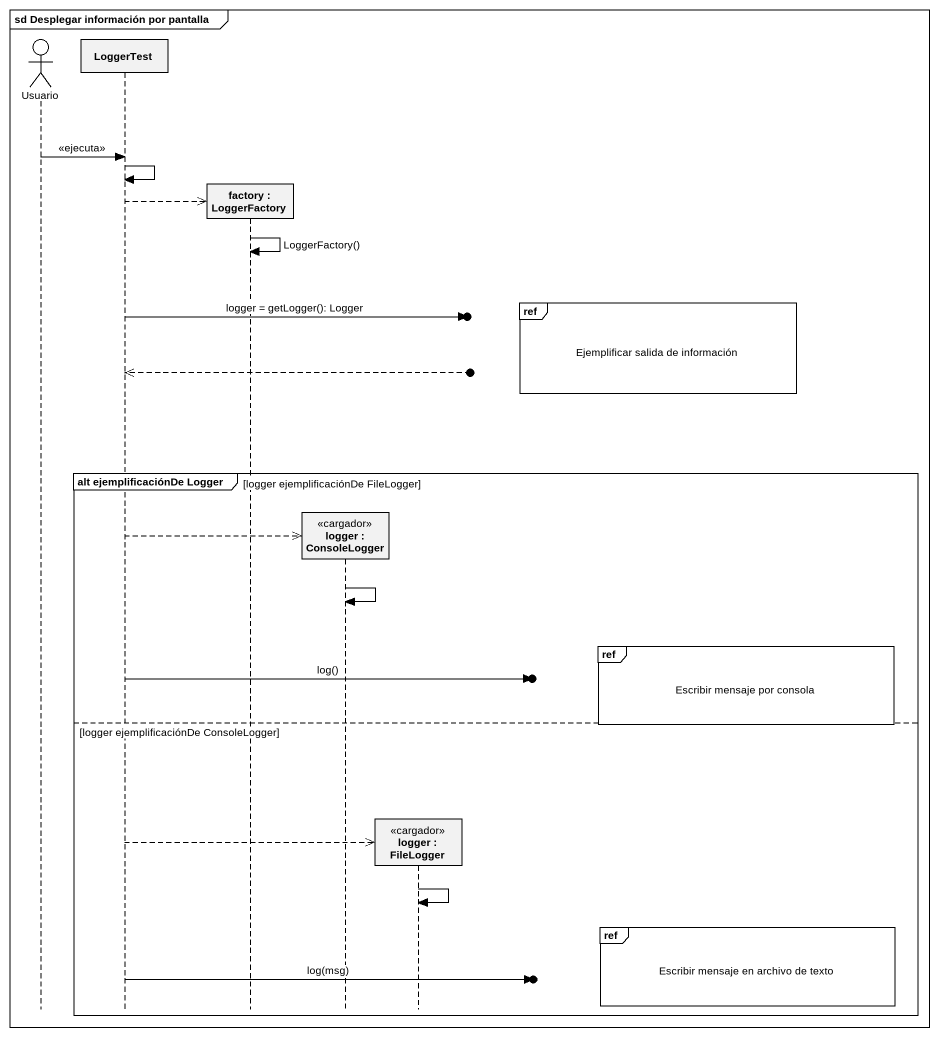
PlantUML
@startuml
mainframe sd Desplegar información por pantalla
hide footbox
actor Usuario
participant LoggerTest
participant "factory : LoggerFactory" as factory
participant "logger : ConsoleLogger" as logger <<cargador>>
participant "logger : FileLogger" as logger_2 <<cargador>>

Usuario -> LoggerTest : <<ejecuta>>
LoggerTest -> LoggerTest
LoggerTest -->> factory **
factory -> factory : LoggerFactory()
ref over logger_2 : Ejemplificar salida de información
LoggerTest ->o] : logger = getLogger(): Logger
LoggerTest <<--o]
group alt ejemplificaciónDe Logger [logger ejemplificaciónDe FileLogger]
  LoggerTest -->> logger **
  logger -> logger
  ref over logger_2 : Escribir mensaje por consola
  LoggerTest ->o] : log()
else logger ejemplificaciónDe ConsoleLogger
  LoggerTest -->> logger_2 **
  logger_2 -> logger_2
  ref over logger_2 : Escribir mensaje en archivo de texto
  LoggerTest ->o] : log(msg)
end
@enduml
